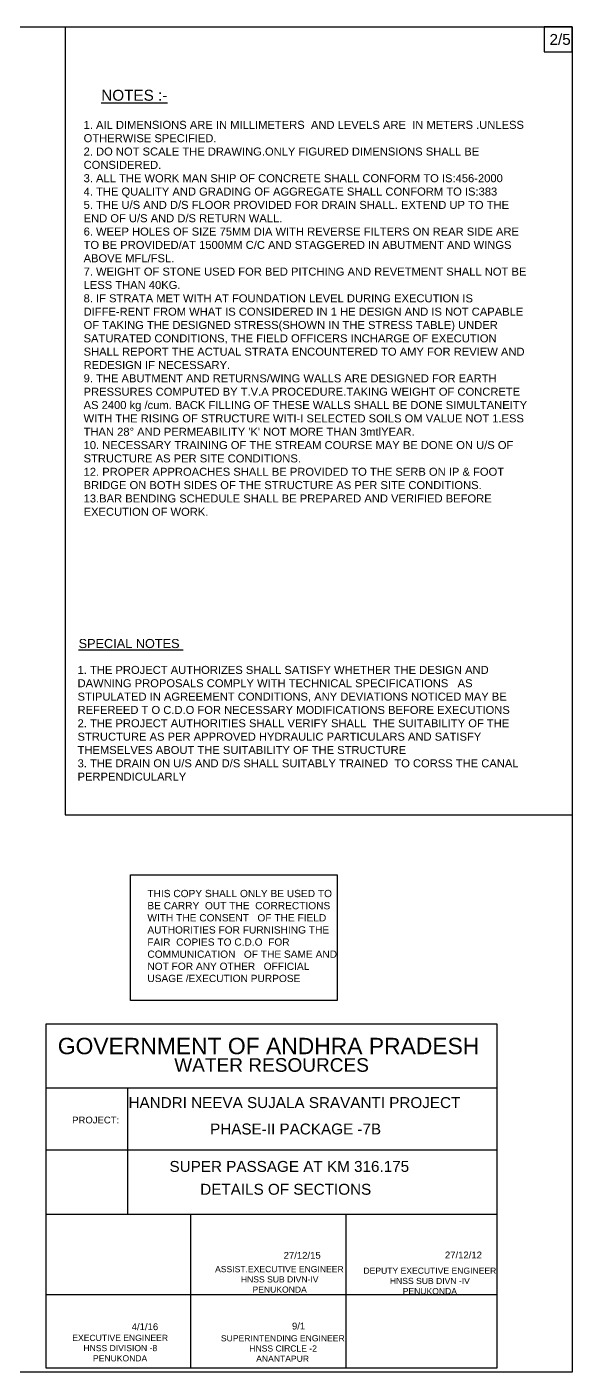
# Model space of a CAD drawing. Header units: millimetres. Extents: x -53150930 to -53115000, y 22133087 to 22151574.
# Drawn here: x -53122495 to -53115000, y 22133087 to 22151574 of the extents above; entities that cross this region are included whole.
import ezdxf

# ---------------------------------------------------------------- set-up
doc = ezdxf.new("R2010")
doc.units = ezdxf.units.MM
doc.header["$MEASUREMENT"] = 0
for name, color, linetype in [('DIMENSION', 7, 'Continuous'), ('DIMENSIONS', 7, 'Continuous'), ('TEXT', 7, 'Continuous')]:
    doc.layers.add(name, color=color, linetype=linetype)
doc.styles.get("Standard").update_dxf_attribs({"font": 'arial.ttf', "height": 75})

msp = doc.modelspace()

# ---------------------------------------------------------------- linework, layer by layer
at = {"layer": 'DIMENSION', "color": 0}
for points in [[(-53115000, 22133087), (-53142542.5, 22133087), (-53142542.5, 22151574), (-53115000, 22151574)], [(-53115000, 22151574), (-53115383, 22151574), (-53115383, 22151229.5), (-53115000, 22151229.5)], [(-53121069, 22139921.5), (-53118229.5, 22139921.5), (-53118229.5, 22138194), (-53121069, 22138194)]]:
    msp.add_lwpolyline(points, close=True, dxfattribs=at)
msp.add_lwpolyline([(-53121969.5, 22151574), (-53121969.5, 22140744.5), (-53115000, 22140744.5)], dxfattribs=at)
at = {"layer": 'DIMENSIONS', "color": 0}
msp.add_lwpolyline([(-53122229.5, 22137872.5), (-53116036.1, 22137872.5), (-53116036.1, 22133142.8), (-53122229.5, 22133142.8)], close=True, dxfattribs=at)
for points in [[(-53122229.5, 22136994.7), (-53116036.1, 22136994.7)], [(-53121110, 22136994.7), (-53121110, 22135259.5)], [(-53122229.5, 22136141), (-53116036.1, 22136141)], [(-53122229.5, 22135259.5), (-53116036.1, 22135259.5)], [(-53120248.1, 22135259.5), (-53120248.1, 22133142.8)], [(-53118110.1, 22135259.5), (-53118110.1, 22133142.8)], [(-53122229.5, 22134153.4), (-53116036.1, 22134153.4)]]:
    msp.add_lwpolyline(points, dxfattribs=at)

# ---------------------------------------------------------------- texts
at = {"layer": 'DIMENSION', "color": 0}
for s, height, p in [('2/5', 150, (-53115310.5, 22151327)), ('%%UNOTES :-', 150, (-53121472, 22150559.5)), ('%%USPECIAL NOTES ', 125, (-53121784, 22143037.5))]:
    msp.add_text(s, height=height, dxfattribs=at).set_placement(p)
at = {"layer": 'DIMENSION', "color": 0, "char_height": 110, "attachment_point": 1}
for s, insert, width in [("1. AIL DIMENSIONS ARE IN MILLIMETERS  AND LEVELS ARE  IN METERS .UNLESS OTHERWISE SPECIFIED.\\P2. DO NOT SCALE THE DRAWING.ONLY FIGURED DIMENSIONS SHALL BE CONSIDERED. \\P3. ALL THE WORK MAN SHIP OF CONCRETE SHALL CONFORM TO IS:456-2000  \\P4. THE QUALITY AND GRADING OF AGGREGATE SHALL CONFORM TO IS:383\\P5. THE U/S AND D/S FLOOR PROVIDED FOR DRAIN SHALL. EXTEND UP TO THE END OF U/S AND D/S RETURN WALL. \\P6. WEEP HOLES OF SIZE 75MM DIA WITH REVERSE FILTERS ON REAR SIDE ARE TO BE PROVIDED/AT 1500MM C/C AND STAGGERED IN ABUTMENT AND WINGS ABOVE MFL/FSL. \\P7. WEIGHT OF STONE USED FOR BED PITCHING AND REVETMENT SHALL NOT BE LESS THAN 40KG. \\P8. IF STRATA MET WITH AT FOUNDATION LEVEL DURING EXECUTION IS DIFFE-RENT FROM WHAT IS CONSIDERED IN 1 HE DESIGN AND IS NOT CAPABLE OF TAKING THE DESIGNED STRESS(SHOWN IN THE STRESS TABLE) UNDER SATURATED CONDITIONS, THE FIELD OFFICERS INCHARGE OF EXECUTION SHALL REPORT THE ACTUAL STRATA ENCOUNTERED TO AMY FOR REVIEW AND REDESIGN IF NECESSARY.  \\P9. THE ABUTMENT AND RETURNS/WING WALLS ARE DESIGNED FOR EARTH PRESSURES COMPUTED BY T.V.A PROCEDURE.TAKING WEIGHT OF CONCRETE AS 2400 kg /cum. BACK FILLING OF THESE WALLS SHALL BE DONE SIMULTANEITY WITH THE RISING OF STRUCTURE WITI-I SELECTED SOILS OM VALUE NOT 1.ESS THAN 28° AND PERMEABILITY 'K' NOT MORE THAN 3mtlYEAR. \\P10. NECESSARY TRAINING OF THE STREAM COURSE MAY BE DONE ON U/S OF STRUCTURE AS PER SITE CONDITIONS. \\P12. PROPER APPROACHES SHALL BE PROVIDED TO THE SERB ON IP & FOOT BRIDGE ON BOTH SIDES OF THE STRUCTURE AS PER SITE CONDITIONS. \\P13.BAR BENDING SCHEDULE SHALL BE PREPARED AND VERIFIED BEFORE EXECUTION OF WORK. ", (-53121715.5, 22150283), 6127.438), ('1. THE PROJECT AUTHORIZES SHALL SATISFY WHETHER THE DESIGN AND DAWNING PROPOSALS COMPLY WITH TECHNICAL SPECIFICATIONS   AS STIPULATED IN AGREEMENT CONDITIONS, ANY DEVIATIONS NOTICED MAY BE REFEREED T O C.D.O FOR NECESSARY MODIFICATIONS BEFORE EXECUTIONS \\P2. THE PROJECT AUTHORITIES SHALL VERIFY SHALL  THE SUITABILITY OF THE STRUCTURE AS PER APPROVED HYDRAULIC PARTICULARS AND SATISFY THEMSELVES ABOUT THE SUITABILITY OF THE STRUCTURE  \\P3. THE DRAIN ON U/S AND D/S SHALL SUITABLY TRAINED  TO CORSS THE CANAL PERPENDICULARLY ', (-53121798.3, 22142792.1), 6193.969)]:
    msp.add_mtext(s, dxfattribs=dict(at, insert=insert, width=width))
at = {"layer": 'DIMENSIONS', "color": 0}
for s, height, p in [('GOVERNMENT OF ANDHRA PRADESH', 224.888, (-53122070.3, 22137455.9)), ('WATER RESOURCES', 187.407, (-53120469.5, 22137213.9)), ('HANDRI NEEVA SUJALA SRAVANTI PROJECT ', 149.925, (-53121098.1, 22136715.7)), ('PROJECT:', 93.7, (-53121872.9, 22136504.5)), ('PHASE-II PACKAGE -7B', 149.925, (-53119976.5, 22136352.9)), ('SUPER PASSAGE AT KM 316.175', 149.925, (-53120534.6, 22135838.5)), ('DETAILS OF SECTIONS ', 149.925, (-53120111.9, 22135524.4)), ('27/12/15', 93.7, (-53118965.4, 22134644.9)), ('27/12/12', 93.7, (-53116748.6, 22134649.9)), ('4/1/16', 93.7, (-53121054.1, 22133664)), ('9/1', 93.7, (-53118851, 22133672.5))]:
    msp.add_text(s, height=height, dxfattribs=at).set_placement(p)
at = {"layer": 'DIMENSIONS', "color": 0, "char_height": 84.333, "attachment_point": 1}
for s, insert, width in [('\\pi122.58;ASSIST.EXECUTIVE ENGINEER \\P\\pi477.28;HNSS SUB DIVN-IV \\P\\pi636.94;PENUKONDA', (-53120030.5, 22134544.1), 2011.255), ('\\pi97.696;DEPUTY EXECUTIVE ENGINEER\\P\\pi460.91;HNSS SUB DIVN -IV \\P\\pi636.94;PENUKONDA', (-53117966.1, 22134522.4), 2011.255), ('\\pi40.687;EXECUTIVE ENGINEER   \\P\\pi193.16;HNSS DIVISION -8\\P\\pi324.52;PENUKONDA', (-53121911.4, 22133599.8), 1386.406), ('\\pi1.7535;SUPERINTENDING ENGINEER   \\P\\pi392.35;HNSS CIRCLE -2 \\P\\pi486.78;ANANTAPUR', (-53119829.7, 22133594.4), 1698.681)]:
    msp.add_mtext(s, dxfattribs=dict(at, insert=insert, width=width))
at = {"layer": 'TEXT', "color": 0, "insert": (-53120838.9, 22139714.2), "char_height": 100, "width": 2732.83, "attachment_point": 1}
msp.add_mtext('THIS COPY SHALL ONLY BE USED TO BE CARRY  OUT THE  CORRECTIONS WITH THE CONSENT   OF THE FIELD AUTHORITIES FOR FURNISHING THE  FAIR  COPIES TO C.D.O  FOR COMMUNICATION   OF THE SAME AND NOT FOR ANY OTHER   OFFICIAL USAGE /EXECUTION PURPOSE ', dxfattribs=at)

doc.saveas('drawing.dxf')
